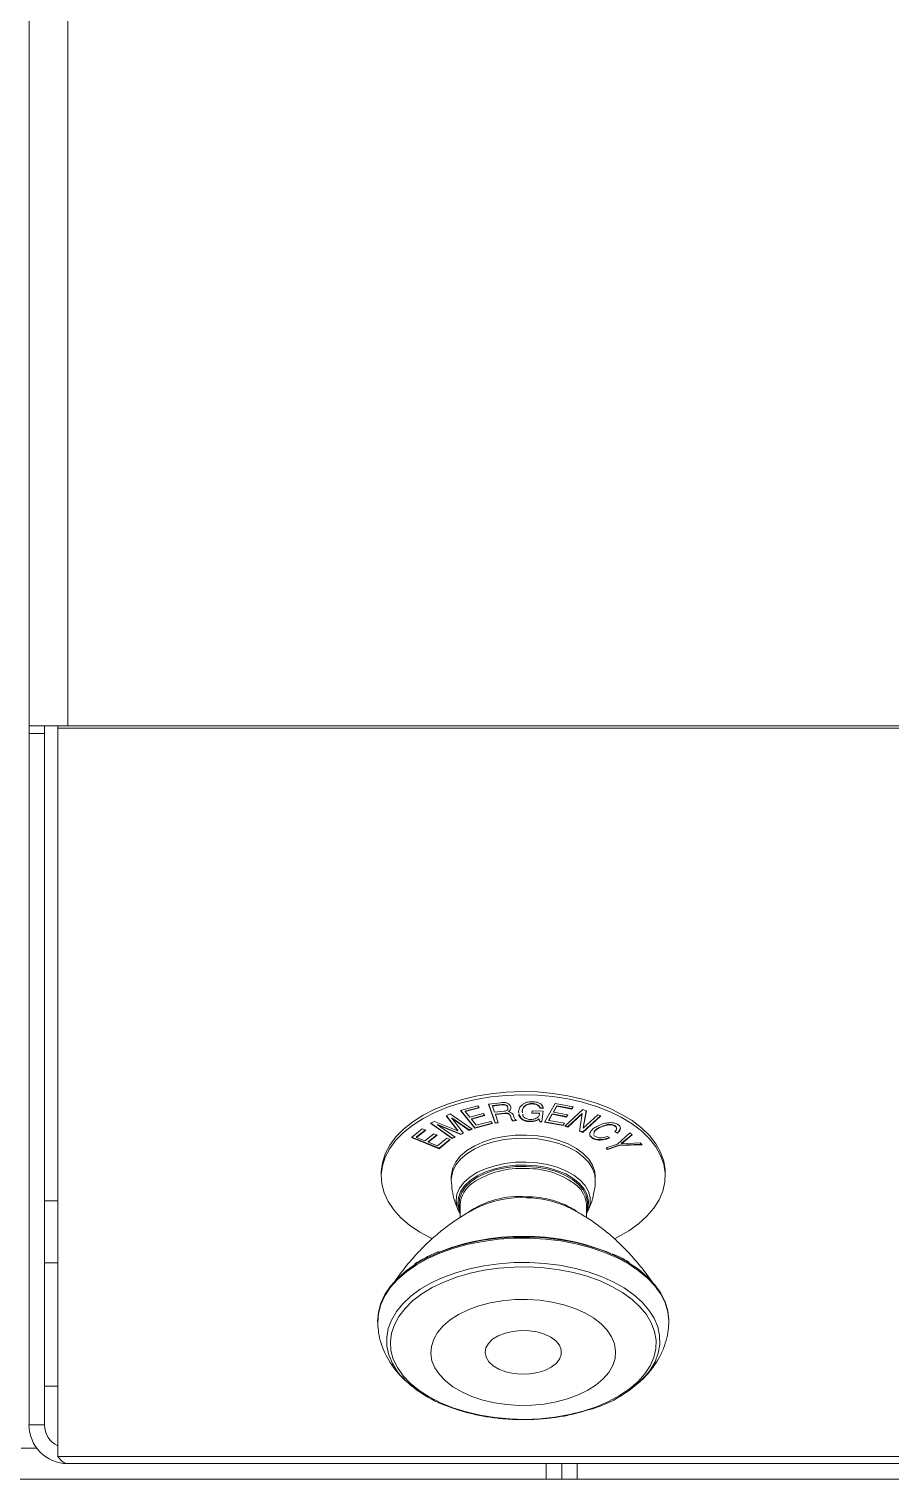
# Model space of a CAD drawing. Header units: millimetres. Extents: x -2048 to 999, y -438 to 438.
# Drawn here: x -467.7 to -290.6, y -438.1 to -140.1 of the extents above; entities that cross this region are included whole.
import ezdxf

# ---------------------------------------------------------------- set-up
doc = ezdxf.new("R2010")
doc.units = ezdxf.units.MM
doc.layers.add('LGV', color=4, linetype='Continuous')

msp = doc.modelspace()

# ---------------------------------------------------------------- linework, layer by layer
at = {"layer": 'LGV', "linetype": 'Continuous', "lineweight": 15}
for p, q in [((-467.66, -427.04), (-467.66, 427.04)), ((-467.63, -283.33), (-467.63, 283.33)), ((-459.69, -283.33), (-459.69, 283.33)), ((-467.63, -284.92), (-467.66, -427.04)), ((-459.69, -283.33), (-467.63, -283.33)), ((-467.63, -283.33), (-467.63, -283.33)), ((-467.63, -283.33), (-467.63, -284.92)), ((-467.63, -284.92), (-467.63, -284.92)), ((-464.45, -284.92), (-467.63, -284.92)), ((-464.45, -284.92), (-464.49, -427.04)), ((-464.45, -284.92), (-464.45, -283.33)), ((-461.76, -283.82), (-461.76, -283.33)), ((-461.76, -433.54), (-461.76, -283.82)), ((-461.76, -283.82), (-273.95, -283.82)), ((-459.69, -283.33), (-273.95, -283.33)), ((-381.9, -363.49), (-381.08, -363.1)), ((-379.49, -366.58), (-381.9, -363.49)), ((-379.49, -366.49), (-381.86, -363.47)), ((-381.08, -363.1), (-376.58, -366.22)), ((-378.92, -362.38), (-375.42, -361.46)), ((-376.01, -366.02), (-378.92, -362.38)), ((-376.01, -365.94), (-378.87, -362.37)), ((-375.14, -361.81), (-377.96, -362.55)), ((-375.08, -361.87), (-377.96, -362.63)), ((-377.96, -362.55), (-377.96, -362.63)), ((-377.96, -362.63), (-377.04, -363.78)), ((-377.04, -363.78), (-374.28, -363.05)), ((-374, -363.39), (-376.71, -364.11)), ((-373.94, -363.46), (-376.71, -364.19)), ((-375.42, -361.46), (-375.08, -361.87)), ((-374.28, -363.05), (-373.94, -363.46)), ((-373.16, -361.09), (-370.65, -360.8)), ((-371.83, -364.99), (-373.16, -361.09)), ((-371.83, -364.91), (-373.14, -361.08)), ((-370.43, -361.18), (-372.38, -361.4)), ((-370.43, -361.26), (-372.38, -361.48)), ((-372.38, -361.4), (-372.38, -361.48)), ((-372.38, -361.48), (-371.94, -362.76)), ((-371.94, -362.76), (-369.98, -362.54)), ((-369.82, -362.92), (-371.78, -363.14)), ((-369.82, -363), (-371.78, -363.22)), ((-371.78, -363.14), (-371.78, -363.22)), ((-371.78, -363.22), (-371.2, -364.92)), ((-370.43, -361.18), (-370.43, -361.26)), ((-369.82, -362.92), (-369.82, -363)), ((-369.23, -361.98), (-369.23, -361.63)), ((-369.23, -361.63), (-369.23, -361.72)), ((-368.64, -362.2), (-369.02, -362.59)), ((-368.64, -362.28), (-369.02, -362.67)), ((-369.02, -362.59), (-369.02, -362.67)), ((-368.67, -363.53), (-368.67, -363.62)), ((-368.58, -361.72), (-368.61, -362.03)), ((-368.59, -361.75), (-368.61, -361.95)), ((-366.99, -362.95), (-367.01, -362.6)), ((-366.99, -362.87), (-367, -362.67)), ((-366.5, -363.97), (-366.97, -363.18)), ((-366.3, -362.5), (-366.21, -362.82)), ((-366.3, -362.5), (-366.3, -362.59)), ((-366.3, -362.59), (-366.21, -362.9)), ((-364.29, -362.94), (-364.24, -362.48)), ((-362.71, -363), (-364.29, -362.94)), ((-362.71, -362.92), (-364.28, -362.85)), ((-364.24, -362.48), (-361.94, -362.57)), ((-364.15, -360.97), (-364.15, -361.06)), ((-363.14, -361.21), (-363.14, -361.29)), ((-362.71, -362.92), (-362.71, -363)), ((-361.92, -361.88), (-362.6, -361.85)), ((-362.6, -361.85), (-362.6, -361.93)), ((-361.92, -361.96), (-362.6, -361.93)), ((-361.94, -362.57), (-362.2, -364.75)), ((-361.95, -362.57), (-362.2, -364.67)), ((-361.66, -364.77), (-359.47, -360.96)), ((-360.07, -363.1), (-360.78, -364.35)), ((-360.07, -363.18), (-360.78, -364.43)), ((-357.13, -363.65), (-360.07, -363.1)), ((-360.07, -363.1), (-360.07, -363.18)), ((-357.13, -363.74), (-360.07, -363.18)), ((-359.12, -361.44), (-359.81, -362.65)), ((-359.12, -361.53), (-359.81, -362.73)), ((-359.81, -362.65), (-359.81, -362.73)), ((-359.81, -362.73), (-356.87, -363.28)), ((-359.47, -360.96), (-355.8, -361.65)), ((-356.06, -362.02), (-359.12, -361.44)), ((-359.12, -361.44), (-359.12, -361.53)), ((-356.06, -362.1), (-359.12, -361.53)), ((-357.51, -365.59), (-353.82, -362.17)), ((-356.87, -363.28), (-357.13, -363.74)), ((-356.91, -363.28), (-357.13, -363.65)), ((-353.97, -363), (-356.91, -365.72)), ((-353.97, -363.09), (-356.91, -365.8)), ((-355.85, -361.64), (-356.06, -362.02)), ((-355.8, -361.65), (-356.06, -362.1)), ((-356.06, -362.02), (-356.06, -362.1)), ((-354.51, -366.65), (-353.97, -363.09)), ((-353.97, -363), (-353.97, -363.09)), ((-353.82, -362.17), (-353.06, -362.44)), ((-350.18, -363.47), (-353.8, -366.82)), ((-350.11, -363.49), (-353.8, -366.9)), ((-353.06, -362.44), (-353.7, -366.04)), ((-353.08, -362.44), (-353.7, -365.96)), ((-353.7, -366.04), (-350.72, -363.27)), ((-350.72, -363.27), (-350.11, -363.49)), ((-389.03, -367.95), (-386.8, -366.14)), ((-386.18, -366.39), (-387.98, -367.85)), ((-386.11, -366.42), (-387.98, -367.93)), ((-386.8, -366.14), (-386.11, -366.42)), ((-385.14, -365.03), (-384.3, -364.63)), ((-380.64, -368.14), (-385.14, -365.03)), ((-380.64, -368.06), (-385.07, -364.99)), ((-384.3, -364.63), (-379.49, -366.58)), ((-378.9, -367.24), (-383.69, -365.3)), ((-383.69, -365.3), (-383.69, -365.38)), ((-383.69, -365.38), (-380.08, -367.88)), ((-378.9, -367.32), (-383.69, -365.38)), ((-377.14, -366.4), (-380.72, -363.91)), ((-380.72, -363.91), (-380.72, -364)), ((-380.72, -364), (-378.34, -367.05)), ((-377.14, -366.48), (-380.72, -364)), ((-379.49, -366.49), (-379.49, -366.58)), ((-376.65, -366.17), (-377.14, -366.4)), ((-376.58, -366.22), (-377.14, -366.48)), ((-377.14, -366.4), (-377.14, -366.48)), ((-376.71, -364.11), (-376.71, -364.19)), ((-376.71, -364.19), (-375.7, -365.44)), ((-372.43, -365), (-376.01, -365.94)), ((-372.38, -365.06), (-376.01, -366.02)), ((-376.01, -365.94), (-376.01, -366.02)), ((-375.7, -365.44), (-372.71, -364.65)), ((-372.71, -364.65), (-372.38, -365.06)), ((-371.23, -364.84), (-371.83, -364.91)), ((-371.83, -364.91), (-371.83, -364.99)), ((-371.2, -364.92), (-371.83, -364.99)), ((-368.44, -364.14), (-368.44, -364.22)), ((-367.46, -364.41), (-368.19, -364.5)), ((-367.44, -364.49), (-368.19, -364.58)), ((-368.19, -364.5), (-368.19, -364.58)), ((-367.48, -364.37), (-367.44, -364.49)), ((-366.5, -363.97), (-366.5, -364.05)), ((-364.74, -364.62), (-364.74, -364.7)), ((-362.65, -364.65), (-362.76, -364.12)), ((-362.76, -364.12), (-362.76, -364.2)), ((-362.65, -364.73), (-362.76, -364.2)), ((-362.2, -364.67), (-362.65, -364.65)), ((-362.65, -364.65), (-362.65, -364.73)), ((-362.2, -364.75), (-362.65, -364.73)), ((-362.2, -364.67), (-362.2, -364.75)), ((-357.86, -365.48), (-361.66, -364.77)), ((-357.86, -365.4), (-361.61, -364.7)), ((-360.78, -364.35), (-360.78, -364.43)), ((-360.78, -364.43), (-357.6, -365.03)), ((-357.65, -365.02), (-357.86, -365.4)), ((-357.6, -365.03), (-357.86, -365.48)), ((-357.86, -365.4), (-357.86, -365.48)), ((-356.91, -365.8), (-357.51, -365.59)), ((-356.91, -365.72), (-357.45, -365.53)), ((-357.13, -363.65), (-357.13, -363.74)), ((-356.91, -365.72), (-356.91, -365.8)), ((-353.8, -366.82), (-354.49, -366.58)), ((-353.7, -365.96), (-353.7, -366.04)), ((-350.45, -365.92), (-350.45, -366)), ((-347.25, -365.5), (-347.25, -365.59)), ((-383.36, -370.25), (-389.03, -367.95)), ((-383.36, -370.17), (-388.96, -367.9)), ((-387.98, -367.85), (-387.98, -367.93)), ((-387.98, -367.93), (-386.26, -368.63)), ((-386.26, -368.63), (-384.46, -367.17)), ((-383.84, -367.43), (-385.57, -368.83)), ((-383.78, -367.45), (-385.57, -368.91)), ((-385.57, -368.83), (-385.57, -368.91)), ((-385.57, -368.91), (-383.68, -369.68)), ((-384.46, -367.17), (-383.78, -367.45)), ((-383.68, -369.68), (-381.74, -368.1)), ((-381.12, -368.36), (-383.36, -370.17)), ((-381.05, -368.38), (-383.36, -370.25)), ((-381.74, -368.1), (-381.05, -368.38)), ((-380.15, -367.83), (-380.64, -368.06)), ((-380.08, -367.88), (-380.64, -368.14)), ((-380.64, -368.06), (-380.64, -368.14)), ((-378.38, -366.99), (-378.9, -367.24)), ((-378.34, -367.05), (-378.9, -367.32)), ((-378.9, -367.24), (-378.9, -367.32)), ((-353.8, -366.9), (-354.51, -366.65)), ((-353.8, -366.82), (-353.8, -366.9)), ((-351.81, -368.04), (-351.81, -368.12)), ((-349.01, -370.09), (-346.66, -369.3)), ((-348.76, -367.73), (-348.25, -368.03)), ((-346.33, -369.53), (-348.7, -370.32)), ((-346.69, -367), (-347.21, -366.69)), ((-346.69, -367.08), (-347.21, -366.77)), ((-346.69, -367), (-346.69, -367.08)), ((-346.66, -369.3), (-344.12, -366.98)), ((-341.71, -369.35), (-346.33, -369.53)), ((-341.63, -369.43), (-346.33, -369.61)), ((-346.33, -369.53), (-346.33, -369.61)), ((-343.71, -367.38), (-345.82, -369.14)), ((-343.67, -367.42), (-345.82, -369.23)), ((-345.82, -369.23), (-342.04, -369.02)), ((-345.82, -369.14), (-345.82, -369.23)), ((-344.12, -366.98), (-343.67, -367.42)), ((-342.04, -369.02), (-341.63, -369.43)), ((-383.36, -370.17), (-383.36, -370.25)), ((-348.7, -370.4), (-349.01, -370.09)), ((-348.7, -370.32), (-348.95, -370.07)), ((-346.33, -369.61), (-348.7, -370.4)), ((-348.7, -370.32), (-348.7, -370.4)), ((-395.26, -375.26), (-395.26, -375.92)), ((-336.84, -375.92), (-336.84, -375.26)), ((-380.85, -375.92), (-380.85, -376.57)), ((-351.25, -376.57), (-351.25, -375.92)), ((-461.76, -381), (-464.48, -381)), ((-379.42, -382.91), (-379.3, -383.15)), ((-379.29, -383.18), (-379.05, -383.55)), ((-379.2, -382.19), (-379.05, -382.81)), ((-379.05, -381.78), (-379.05, -384.4)), ((-353.05, -384.41), (-353.05, -381.78)), ((-353.05, -383.53), (-352.94, -383.35)), ((-352.89, -383.32), (-352.68, -382.91)), ((-461.76, -393.7), (-464.48, -393.7)), ((-395.99, -405.78), (-395.98, -406.01)), ((-395.98, -406.01), (-395.97, -406.27)), ((-336.12, -406.01), (-336.11, -405.78)), ((-336.12, -406.22), (-336.12, -406.01)), ((-461.76, -419.1), (-464.49, -419.1)), ((-467.66, -427.04), (-467.66, -427.04)), ((-467.66, -427.04), (-464.49, -427.04)), ((-469.26, -431.8), (-466.08, -431.8)), ((-197.79, -433.54), (-461.76, -433.54)), ((-459.73, -434.98), (-197.79, -434.98)), ((-361.31, -438.15), (-361.31, -434.98)), ((-358.14, -438.15), (-358.14, -434.98)), ((-354.96, -434.98), (-354.96, -438.15)), ((-472.44, -438.15), (-361.31, -438.15)), ((-358.14, -438.15), (-361.31, -438.15)), ((-354.96, -438.15), (-358.14, -438.15)), ((359.41, -438.15), (-354.96, -438.15))]:
    msp.add_line(p, q, dxfattribs=at)
at = {"layer": 'LGV', "linetype": 'Continuous', "lineweight": 15, "flags": 128}
for points in [[(-336.84, -375.26), (-336.86, -374.63), (-337.16, -372.79), (-337.81, -370.99), (-338.8, -369.23), (-340.12, -367.55), (-341.76, -365.96), (-343.69, -364.48), (-345.9, -363.14), (-348.34, -361.94), (-351.01, -360.9), (-353.85, -360.04), (-356.85, -359.36), (-359.95, -358.88), (-363.13, -358.59), (-366.35, -358.51), (-369.56, -358.63), (-372.73, -358.95), (-375.81, -359.47), (-378.78, -360.19), (-381.6, -361.08), (-384.22, -362.15), (-386.63, -363.37), (-388.78, -364.75), (-390.66, -366.24), (-392.25, -367.85), (-393.51, -369.55), (-394.44, -371.32), (-395.02, -373.13), (-395.26, -374.97), (-395.26, -375.26)], [(-347.31, -388.77), (-346.64, -388.44), (-344.36, -387.14), (-342.34, -385.7), (-340.61, -384.15), (-339.18, -382.49), (-338.08, -380.76), (-337.33, -378.96), (-336.92, -377.13), (-336.86, -375.29), (-337.16, -373.45), (-337.81, -371.64), (-338.8, -369.89), (-340.12, -368.2), (-341.76, -366.61), (-343.69, -365.14), (-345.9, -363.79), (-348.34, -362.59), (-351.01, -361.56), (-353.85, -360.7), (-356.85, -360.02), (-359.95, -359.53), (-363.13, -359.25), (-366.35, -359.17), (-369.56, -359.29), (-372.73, -359.61), (-375.81, -360.13), (-378.78, -360.84), (-381.6, -361.74), (-384.22, -362.8), (-386.63, -364.03), (-388.78, -365.4), (-390.66, -366.9), (-392.25, -368.51), (-393.51, -370.2), (-394.44, -371.97), (-395.02, -373.79), (-395.26, -375.63), (-395.13, -377.47), (-394.66, -379.3), (-393.84, -381.08), (-392.68, -382.81), (-391.2, -384.44), (-389.41, -385.98), (-387.34, -387.39), (-385.01, -388.67), (-384.79, -388.77)], [(-365.38, -367.44), (-367.71, -367.48), (-369.99, -367.74), (-372.17, -368.19), (-374.2, -368.83), (-376.03, -369.65), (-377.62, -370.63), (-378.92, -371.73), (-379.91, -372.94), (-380.55, -374.22), (-380.83, -375.54), (-380.85, -375.92)], [(-365.38, -368.09), (-367.71, -368.14), (-369.99, -368.39), (-372.17, -368.85), (-374.2, -369.49), (-376.03, -370.31), (-377.62, -371.28), (-378.92, -372.38), (-379.91, -373.59), (-380.55, -374.87), (-380.83, -376.19), (-380.85, -376.73)], [(-351.25, -375.92), (-351.34, -374.97), (-351.78, -373.66), (-352.57, -372.41), (-353.7, -371.24), (-355.12, -370.19), (-356.82, -369.28), (-358.74, -368.54), (-360.85, -367.97), (-363.08, -367.6), (-365.38, -367.44)], [(-351.25, -376.73), (-351.34, -375.62), (-351.78, -374.32), (-352.57, -373.06), (-353.7, -371.9), (-355.12, -370.85), (-356.82, -369.94), (-358.74, -369.19), (-360.85, -368.63), (-363.08, -368.26), (-365.38, -368.09)], [(-365.43, -373.01), (-367.65, -373.05), (-369.83, -373.3), (-371.91, -373.75), (-373.84, -374.38), (-375.57, -375.18), (-377.05, -376.13), (-378.25, -377.21), (-379.13, -378.38), (-379.67, -379.61), (-379.86, -380.88), (-379.69, -382.16), (-379.42, -382.91)], [(-365.45, -373.61), (-367.66, -373.66), (-369.84, -373.92), (-371.91, -374.38), (-373.82, -375.03), (-375.52, -375.85), (-376.96, -376.81), (-378.11, -377.91), (-378.92, -379.09), (-379.38, -380.34), (-379.48, -381.61), (-379.22, -382.87), (-379.05, -383.28)], [(-365.46, -373.88), (-367.64, -373.93), (-369.77, -374.18), (-371.81, -374.63), (-373.69, -375.27), (-375.36, -376.07), (-376.78, -377.02), (-377.9, -378.1), (-378.7, -379.26), (-379.16, -380.48), (-379.25, -381.74), (-379.2, -382.19)], [(-352.89, -382.15), (-352.85, -381.16), (-353.11, -379.92), (-353.72, -378.72), (-354.67, -377.59), (-355.94, -376.57), (-357.47, -375.68), (-359.24, -374.95), (-361.2, -374.4), (-363.29, -374.04), (-365.46, -373.88)], [(-353.05, -383.28), (-352.72, -382.3), (-352.62, -381.03), (-352.88, -379.76), (-353.51, -378.54), (-354.48, -377.39), (-355.76, -376.36), (-357.32, -375.45), (-359.13, -374.71), (-361.12, -374.14), (-363.24, -373.78), (-365.45, -373.61)], [(-352.68, -382.91), (-352.65, -382.85), (-352.29, -381.6), (-352.28, -380.32), (-352.62, -379.06), (-353.32, -377.85), (-354.34, -376.72), (-355.67, -375.7), (-357.26, -374.81), (-359.09, -374.08), (-361.09, -373.53), (-363.22, -373.17), (-365.43, -373.01)], [(-353.05, -382.81), (-352.94, -382.41), (-352.89, -382.15)], [(-364.7, -388.42), (-367.95, -388.43), (-371.17, -388.65), (-374.33, -389.07), (-377.39, -389.68), (-380.32, -390.47), (-383.08, -391.45), (-385.64, -392.59), (-387.98, -393.88), (-390.05, -395.31), (-391.85, -396.86), (-393.34, -398.51), (-394.51, -400.24), (-395.35, -402.04), (-395.84, -403.87), (-395.99, -405.73), (-395.99, -405.78)], [(-364.7, -388.65), (-367.95, -388.67), (-371.16, -388.88), (-374.32, -389.3), (-377.39, -389.91), (-380.31, -390.71), (-383.08, -391.68), (-385.64, -392.82), (-387.97, -394.11), (-390.05, -395.54), (-391.84, -397.09), (-393.33, -398.74), (-394.51, -400.47), (-395.34, -402.27), (-395.84, -404.1), (-395.98, -405.96), (-395.98, -406.01)], [(-336.11, -405.78), (-336.11, -405.41), (-336.32, -403.56), (-336.87, -401.73), (-337.77, -399.94), (-338.99, -398.22), (-340.54, -396.58), (-342.38, -395.05), (-344.5, -393.65), (-346.88, -392.38), (-349.48, -391.27), (-352.27, -390.33), (-355.22, -389.56), (-358.31, -388.98), (-361.48, -388.6), (-364.7, -388.42)], [(-336.12, -406.01), (-336.12, -405.64), (-336.32, -403.79), (-336.87, -401.96), (-337.77, -400.17), (-339, -398.45), (-340.54, -396.81), (-342.39, -395.28), (-344.51, -393.88), (-346.88, -392.61), (-349.48, -391.5), (-352.27, -390.56), (-355.23, -389.79), (-358.31, -389.22), (-361.48, -388.83), (-364.7, -388.65)], [(-364.79, -393.66), (-367.94, -393.68), (-371.06, -393.9), (-374.13, -394.32), (-377.09, -394.94), (-379.91, -395.74), (-382.56, -396.72), (-385.01, -397.86), (-387.21, -399.15), (-389.15, -400.58), (-390.79, -402.12), (-392.13, -403.75), (-393.14, -405.47), (-393.8, -407.23), (-394.12, -409.03), (-394.08, -410.84), (-393.7, -412.63), (-392.96, -414.39), (-391.89, -416.09), (-391.32, -416.8)], [(-364.82, -394.57), (-367.94, -394.59), (-371.04, -394.82), (-374.06, -395.25), (-376.99, -395.87), (-379.77, -396.68), (-382.37, -397.66), (-384.76, -398.81), (-386.91, -400.11), (-388.79, -401.54), (-390.36, -403.08), (-391.62, -404.72), (-392.55, -406.43), (-393.13, -408.18), (-393.36, -409.97), (-393.24, -411.76), (-392.76, -413.52), (-391.93, -415.25), (-390.76, -416.91), (-389.27, -418.48), (-387.48, -419.94), (-385.41, -421.28), (-383.08, -422.48), (-380.54, -423.51), (-377.8, -424.37), (-374.92, -425.05), (-371.91, -425.53), (-368.83, -425.81), (-365.72, -425.89), (-362.61, -425.77), (-359.54, -425.44), (-356.56, -424.92), (-353.7, -424.2), (-351, -423.3), (-348.5, -422.23), (-346.23, -421.01), (-344.22, -419.64), (-342.49, -418.15), (-341.06, -416.56), (-339.97, -414.89), (-339.21, -413.15), (-338.81, -411.38), (-338.75, -409.59), (-339.06, -407.81), (-339.72, -406.06), (-340.72, -404.36), (-342.05, -402.75), (-343.69, -401.22), (-345.62, -399.82), (-347.82, -398.55), (-350.26, -397.44), (-352.91, -396.49), (-355.72, -395.72), (-358.67, -395.14), (-361.72, -394.76), (-364.82, -394.57)], [(-340.8, -416.82), (-339.97, -415.76), (-338.96, -414.04), (-338.3, -412.28), (-337.98, -410.48), (-338.01, -408.67), (-338.4, -406.88), (-339.14, -405.12), (-340.21, -403.42), (-341.61, -401.8), (-343.32, -400.28), (-345.31, -398.88), (-347.56, -397.62), (-350.05, -396.51), (-352.73, -395.56), (-355.59, -394.8), (-358.57, -394.22), (-361.65, -393.84), (-364.79, -393.66)], [(-365.2, -401.24), (-367.79, -401.27), (-370.35, -401.51), (-372.83, -401.95), (-375.18, -402.57), (-377.37, -403.37), (-379.34, -404.34), (-381.06, -405.45), (-382.51, -406.68), (-383.65, -408.02), (-384.46, -409.43), (-384.93, -410.89), (-385.04, -412.38), (-384.81, -413.86), (-384.22, -415.31), (-383.3, -416.7), (-382.05, -418), (-380.5, -419.2), (-378.69, -420.26), (-376.64, -421.17), (-374.39, -421.92), (-371.99, -422.48), (-369.48, -422.84), (-366.9, -423.01), (-364.31, -422.98), (-361.75, -422.74), (-359.27, -422.31), (-356.92, -421.68), (-354.73, -420.88), (-352.76, -419.91), (-351.04, -418.8), (-349.59, -417.57), (-348.45, -416.23), (-347.64, -414.82), (-347.17, -413.36), (-347.05, -411.87), (-347.29, -410.39), (-347.88, -408.94), (-348.8, -407.55), (-350.05, -406.25), (-351.59, -405.05), (-353.41, -403.99), (-355.46, -403.08), (-357.7, -402.34), (-360.11, -401.77), (-362.62, -401.41), (-365.2, -401.24)], [(-366.4, -416.62), (-368.08, -416.48), (-369.66, -416.12), (-371.08, -415.58), (-372.25, -414.88), (-373.14, -414.05), (-373.7, -413.13), (-373.9, -412.17), (-373.73, -411.2), (-373.2, -410.27), (-372.34, -409.43), (-371.19, -408.72), (-369.79, -408.17), (-368.22, -407.8), (-366.55, -407.63), (-364.85, -407.68), (-363.21, -407.93), (-361.7, -408.38), (-360.4, -409), (-359.36, -409.77), (-358.63, -410.65), (-358.25, -411.6), (-358.24, -412.57), (-358.59, -413.52), (-359.29, -414.41), (-360.3, -415.19), (-361.58, -415.83), (-363.08, -416.29), (-364.71, -416.56), (-366.4, -416.62)]]:
    msp.add_lwpolyline(points, dxfattribs=at)
at = {"layer": 'LGV', "linetype": 'Continuous', "lineweight": 15}
for centre, radius, start, end in [((-366.56, -392.06), 17.76, 86.4517, 123.6378), ((-365.12, -390.64), 16.31, 51.7827, 91.207), ((-373.13, -382.23), 5.93, 123.4499, 175.7357), ((-358.62, -382.1), 5.58, 3.2295, 49.9632), ((-366.83, -398.72), 18.65, 85.6275, 124.7722), ((-366.33, -401.77), 21.46, 87.5474, 114.3864), ((-365.26, -399.19), 19.07, 57.9514, 90.4442), ((-365.61, -401.24), 20.91, 65.3138, 89.4452), ((-366.38, -434.5), 46.22, 87.9571, 111.0269), ((-365.31, -432.43), 44.13, 66.9453, 89.2499), ((-373.33, -400.1), 24.55, 222.8616, 252.9332), ((-359.26, -399.58), 25.26, 282.9859, 316.967), ((-459.73, -427.04), 7.94, 180, 270), ((-459.73, -427.04), 4.76, 180, 244.7438)]:
    msp.add_arc(centre, radius, start, end, dxfattribs=at)
for points, knots in [([(-366.15, -361.14), (-366, -361.04), (-365.69, -360.84), (-364.95, -360.62), (-364.35, -360.61), (-363.99, -360.6)], [0, 0, 0, 0, 0.280576, 0.560839, 1, 1, 1, 1]), ([(-363.99, -360.6), (-363.61, -360.64), (-362.93, -360.71), (-362.51, -361.02), (-362.32, -361.16)], [0, 0, 0, 0, 0.559208, 1, 1, 1, 1]), ([(-370.65, -360.8), (-370.35, -360.78), (-369.83, -360.73), (-369.39, -360.89), (-369.19, -360.96)], [0, 0, 0, 0, 0.561512, 1, 1, 1, 1]), ([(-369.23, -361.63), (-369.27, -361.55), (-369.35, -361.38), (-369.69, -361.21), (-370.07, -361.15), (-370.31, -361.17), (-370.43, -361.18)], [0, 0, 0, 0, 0.2799974, 0.5586569, 0.7791636, 1, 1, 1, 1]), ([(-369.23, -361.72), (-369.27, -361.63), (-369.35, -361.46), (-369.69, -361.3), (-370.07, -361.23), (-370.31, -361.25), (-370.43, -361.26)], [0, 0, 0, 0, 0.2799974, 0.5586569, 0.7791636, 1, 1, 1, 1]), ([(-369.98, -362.54), (-369.87, -362.52), (-369.65, -362.49), (-369.36, -362.37), (-369.14, -362.1), (-369.19, -361.87), (-369.23, -361.72)], [0, 0, 0, 0, 0.187424, 0.374226, 0.560977, 1, 1, 1, 1]), ([(-368.67, -363.53), (-368.75, -363.37), (-368.85, -363.16), (-369.18, -362.98), (-369.45, -362.9), (-369.67, -362.91), (-369.82, -362.92)], [0, 0, 0, 0, 0.4993, 0.625016, 0.750615, 1, 1, 1, 1]), ([(-368.67, -363.62), (-368.75, -363.45), (-368.85, -363.24), (-369.18, -363.06), (-369.45, -362.98), (-369.67, -363), (-369.82, -363)], [0, 0, 0, 0, 0.4993, 0.625016, 0.750615, 1, 1, 1, 1]), ([(-369.19, -360.96), (-369.03, -361.08), (-368.73, -361.31), (-368.62, -361.59), (-368.58, -361.72)], [0, 0, 0, 0, 0.558103, 1, 1, 1, 1]), ([(-369.02, -362.67), (-368.89, -362.71), (-368.66, -362.78), (-368.47, -362.88), (-368.39, -362.92)], [0, 0, 0, 0, 0.560474, 1, 1, 1, 1]), ([(-368.44, -364.14), (-368.5, -364.03), (-368.59, -363.83), (-368.65, -363.62), (-368.67, -363.53)], [0, 0, 0, 0, 0.55988, 1, 1, 1, 1]), ([(-368.44, -364.22), (-368.5, -364.11), (-368.59, -363.91), (-368.65, -363.71), (-368.67, -363.62)], [0, 0, 0, 0, 0.55988, 1, 1, 1, 1]), ([(-368.39, -362.92), (-368.33, -362.98), (-368.23, -363.08), (-368.17, -363.2), (-368.15, -363.25)], [0, 0, 0, 0, 0.559318, 1, 1, 1, 1]), ([(-368.15, -363.25), (-368.09, -363.4), (-367.98, -363.67), (-367.87, -363.94), (-367.82, -364.06)], [0, 0, 0, 0, 0.559994, 1, 1, 1, 1]), ([(-367.01, -362.6), (-366.95, -362.3), (-366.86, -361.78), (-366.37, -361.33), (-366.15, -361.14)], [0, 0, 0, 0, 0.560411, 1, 1, 1, 1]), ([(-366.5, -364.05), (-366.73, -363.8), (-366.96, -363.53), (-366.98, -363.23), (-366.98, -363.22)], [0, 0, 0, 0, 0.951373, 1, 1, 1, 1]), ([(-364.15, -360.97), (-364.31, -360.97), (-364.63, -360.97), (-365.23, -361.11), (-365.8, -361.45), (-366.19, -361.96), (-366.26, -362.32), (-366.3, -362.5)], [0, 0, 0, 0, 0.1252382, 0.2503284, 0.4991887, 0.7493186, 1, 1, 1, 1]), ([(-364.15, -361.06), (-364.31, -361.06), (-364.63, -361.06), (-365.23, -361.19), (-365.8, -361.53), (-366.19, -362.04), (-366.26, -362.4), (-366.3, -362.59)], [0, 0, 0, 0, 0.125238, 0.250328, 0.499189, 0.749319, 1, 1, 1, 1]), ([(-366.15, -363.16), (-366.13, -363.33), (-366.1, -363.67), (-365.6, -364.03), (-365.05, -364.21), (-364.73, -364.24), (-364.58, -364.25)], [0, 0, 0, 0, 0.313123, 0.655517, 0.827667, 1, 1, 1, 1]), ([(-363.14, -361.21), (-363.31, -361.14), (-363.61, -361.01), (-363.99, -360.99), (-364.15, -360.97)], [0, 0, 0, 0, 0.559094, 1, 1, 1, 1]), ([(-363.14, -361.29), (-363.31, -361.22), (-363.61, -361.09), (-363.99, -361.07), (-364.15, -361.06)], [0, 0, 0, 0, 0.559094, 1, 1, 1, 1]), ([(-363.36, -363.99), (-363.16, -363.85), (-362.81, -363.6), (-362.75, -363.28), (-362.72, -363.14)], [0, 0, 0, 0, 0.558439, 1, 1, 1, 1]), ([(-362.6, -361.85), (-362.65, -361.71), (-362.73, -361.47), (-363.02, -361.29), (-363.14, -361.21)], [0, 0, 0, 0, 0.560079, 1, 1, 1, 1]), ([(-362.6, -361.93), (-362.65, -361.8), (-362.73, -361.56), (-363.02, -361.37), (-363.14, -361.29)], [0, 0, 0, 0, 0.560079, 1, 1, 1, 1]), ([(-362.72, -363.14), (-362.72, -363.11), (-362.71, -363.06), (-362.71, -363.02), (-362.71, -363)], [0, 0, 0, 0, 0.559984, 1, 1, 1, 1]), ([(-362.32, -361.16), (-362.19, -361.3), (-361.96, -361.55), (-361.93, -361.83), (-361.92, -361.96)], [0, 0, 0, 0, 0.559644, 1, 1, 1, 1]), ([(-368.19, -364.5), (-368.25, -364.43), (-368.34, -364.32), (-368.41, -364.2), (-368.44, -364.14)], [0, 0, 0, 0, 0.559908, 1, 1, 1, 1]), ([(-368.19, -364.58), (-368.25, -364.51), (-368.34, -364.4), (-368.41, -364.28), (-368.44, -364.22)], [0, 0, 0, 0, 0.559908, 1, 1, 1, 1]), ([(-367.82, -364.06), (-367.78, -364.12), (-367.71, -364.24), (-367.55, -364.33), (-367.48, -364.37)], [0, 0, 0, 0, 0.559946, 1, 1, 1, 1]), ([(-364.74, -364.62), (-364.94, -364.6), (-365.34, -364.57), (-366, -364.37), (-366.31, -364.12), (-366.5, -363.97)], [0, 0, 0, 0, 0.280452, 0.560711, 1, 1, 1, 1]), ([(-364.74, -364.7), (-364.94, -364.69), (-365.34, -364.65), (-366, -364.45), (-366.31, -364.2), (-366.5, -364.05)], [0, 0, 0, 0, 0.280452, 0.560711, 1, 1, 1, 1]), ([(-362.76, -364.12), (-363.07, -364.29), (-363.64, -364.59), (-364.4, -364.61), (-364.74, -364.62)], [0, 0, 0, 0, 0.561079, 1, 1, 1, 1]), ([(-362.76, -364.2), (-363.07, -364.37), (-363.64, -364.68), (-364.4, -364.69), (-364.74, -364.7)], [0, 0, 0, 0, 0.561079, 1, 1, 1, 1]), ([(-364.58, -364.25), (-364.32, -364.24), (-363.87, -364.23), (-363.51, -364.07), (-363.36, -363.99)], [0, 0, 0, 0, 0.55886, 1, 1, 1, 1]), ([(-351.81, -368.12), (-351.94, -368.03), (-352.2, -367.85), (-352.45, -367.4), (-352.32, -366.81), (-351.76, -366.18), (-351.2, -365.84), (-350.92, -365.68)], [0, 0, 0, 0, 0.125166, 0.250272, 0.499201, 0.74932, 1, 1, 1, 1]), ([(-350.45, -365.92), (-350.88, -366.17), (-351.44, -366.51), (-351.5, -366.95), (-351.52, -367.06)], [0, 0, 0, 0, 0.764228, 1, 1, 1, 1]), ([(-350.45, -366), (-350.88, -366.25), (-351.44, -366.59), (-351.5, -367.03), (-351.52, -367.14)], [0, 0, 0, 0, 0.764228, 1, 1, 1, 1]), ([(-350.92, -365.68), (-350.55, -365.49), (-349.89, -365.15), (-349.05, -364.99), (-348.68, -364.92)], [0, 0, 0, 0, 0.560244, 1, 1, 1, 1]), ([(-347.25, -365.5), (-347.36, -365.45), (-347.59, -365.33), (-348.19, -365.24), (-349.27, -365.35), (-349.98, -365.69), (-350.45, -365.92)], [0, 0, 0, 0, 0.125361, 0.250632, 0.50033, 1, 1, 1, 1]), ([(-347.25, -365.59), (-347.36, -365.53), (-347.59, -365.41), (-348.19, -365.32), (-349.27, -365.43), (-349.98, -365.77), (-350.45, -366)], [0, 0, 0, 0, 0.125361, 0.250632, 0.50033, 1, 1, 1, 1]), ([(-348.68, -364.92), (-348.24, -364.9), (-347.47, -364.85), (-346.87, -365.13), (-346.61, -365.26)], [0, 0, 0, 0, 0.559268, 1, 1, 1, 1]), ([(-346.93, -366.13), (-346.91, -366.09), (-346.83, -365.96), (-346.95, -365.72), (-347.15, -365.58), (-347.25, -365.5)], [0, 0, 0, 0, 0.18032, 0.589959, 1, 1, 1, 1]), ([(-347.21, -366.77), (-347.04, -366.55), (-346.79, -366.24), (-346.94, -365.81), (-347.14, -365.66), (-347.25, -365.59)], [0, 0, 0, 0, 0.5586, 0.779192, 1, 1, 1, 1]), ([(-346.61, -365.26), (-346.42, -365.41), (-346.04, -365.71), (-346.07, -366.4), (-346.46, -366.82), (-346.69, -367.08)], [0, 0, 0, 0, 0.279046, 0.55916, 1, 1, 1, 1]), ([(-346.13, -366.05), (-346.12, -366.1), (-346.09, -366.44), (-346.42, -366.74), (-346.69, -367)], [0, 0, 0, 0, 0.143396, 1, 1, 1, 1]), ([(-351.81, -368.04), (-351.93, -367.95), (-352.18, -367.77), (-352.39, -367.51), (-352.35, -367.36), (-352.34, -367.33)], [0, 0, 0, 0, 0.435883, 0.871554, 1, 1, 1, 1]), ([(-348.25, -367.95), (-348.56, -368.05), (-349.18, -368.27), (-350.17, -368.43), (-351.14, -368.36), (-351.59, -368.15), (-351.81, -368.04)], [0, 0, 0, 0, 0.281004, 0.561075, 0.780445, 1, 1, 1, 1]), ([(-348.25, -368.03), (-348.56, -368.14), (-349.18, -368.35), (-350.17, -368.51), (-351.14, -368.44), (-351.59, -368.23), (-351.81, -368.12)], [0, 0, 0, 0, 0.281004, 0.561075, 0.780445, 1, 1, 1, 1]), ([(-351.56, -367.34), (-351.53, -367.42), (-351.48, -367.59), (-351.29, -367.72), (-351.19, -367.78)], [0, 0, 0, 0, 0.492349, 1, 1, 1, 1]), ([(-351.19, -367.78), (-350.99, -367.87), (-350.59, -368.05), (-349.65, -368.02), (-349.1, -367.84), (-348.76, -367.73)], [0, 0, 0, 0, 0.278825, 0.558475, 1, 1, 1, 1]), ([(-380.84, -376.74), (-380.79, -377.45), (-380.69, -378.9), (-380.2, -380.98), (-379.66, -382.3), (-379.4, -382.93)], [0, 0, 0, 0, 0.335214, 0.679156, 1, 1, 1, 1]), ([(-352.72, -382.92), (-352.52, -382.48), (-352.02, -381.39), (-351.54, -379.46), (-351.25, -377.82), (-351.27, -376.88), (-351.28, -376.73)], [0, 0, 0, 0, 0.225466, 0.5597503, 0.9277985, 1, 1, 1, 1]), ([(-375.12, -382.22), (-375.44, -382.36), (-376.62, -382.9), (-378.66, -384.1), (-381.24, -385.82), (-383.83, -387.87), (-386.37, -390.19), (-388.82, -392.79), (-391.03, -395.46), (-392.31, -397.34), (-392.9, -398.2)], [0, 0, 0, 0, 0.047365, 0.17319, 0.304927, 0.441818, 0.583062, 0.727897, 0.875648, 1, 1, 1, 1]), ([(-339.41, -397.85), (-339.41, -397.84), (-340.08, -396.78), (-341.59, -394.84), (-343.92, -392.07), (-346.36, -389.58), (-348.87, -387.37), (-351.38, -385.45), (-353.87, -383.84), (-355.71, -382.79), (-356.71, -382.33), (-356.9, -382.25)], [0, 0, 0, 0, 0.000538, 0.152522, 0.301075, 0.445676, 0.58571, 0.720471, 0.84918, 0.971037, 1, 1, 1, 1]), ([(-383.35, -391.38), (-383.43, -391.41), (-384.38, -391.76), (-386, -392.58), (-387.62, -393.44), (-388.34, -393.96), (-388.42, -394.01)], [0, 0, 0, 0, 0.043155, 0.494221, 0.945542, 1, 1, 1, 1]), ([(-344.22, -393.65), (-344.22, -393.65), (-344.89, -393.19), (-346.05, -392.58), (-347.29, -392.03), (-347.71, -391.84)], [0, 0, 0, 0, 0.002884, 0.660632, 1, 1, 1, 1]), ([(-395.95, -406.29), (-395.91, -406.89), (-395.82, -408.22), (-395.32, -410.22), (-394.52, -412.27), (-393.44, -414.23), (-392.08, -416.08), (-390.56, -417.74), (-389.41, -418.69), (-388.87, -419.13)], [0, 0, 0, 0, 0.120242, 0.265409, 0.411148, 0.559059, 0.710584, 0.866813, 1, 1, 1, 1]), ([(-343.53, -419.35), (-343.02, -418.95), (-341.79, -417.99), (-340.21, -416.32), (-338.78, -414.41), (-337.65, -412.42), (-336.8, -410.29), (-336.27, -408.19), (-336.18, -406.82), (-336.15, -406.21)], [0, 0, 0, 0, 0.121697, 0.290867, 0.437713, 0.580115, 0.733867, 0.882746, 1, 1, 1, 1]), ([(-380.36, -423.64), (-379.96, -423.78), (-378.71, -424.23), (-376.44, -424.81), (-373.59, -425.38), (-370.65, -425.75), (-367.66, -425.95), (-364.65, -425.95), (-361.66, -425.78), (-358.72, -425.41), (-356.06, -424.92), (-354.45, -424.47), (-353.74, -424.27)], [0, 0, 0, 0, 0.049459, 0.158054, 0.26649, 0.374799, 0.483023, 0.591214, 0.699421, 0.807683, 0.916052, 1, 1, 1, 1]), ([(-459.73, -434.98), (-459.93, -434.95), (-460.33, -434.9), (-461, -434.46), (-461.48, -433.88), (-461.76, -433.54)], [0, 0, 0, 0, 0.29529, 0.590579, 1, 1, 1, 1])]:
    msp.add_open_spline(points, degree=3, knots=knots, dxfattribs=at)

doc.saveas('drawing.dxf')
